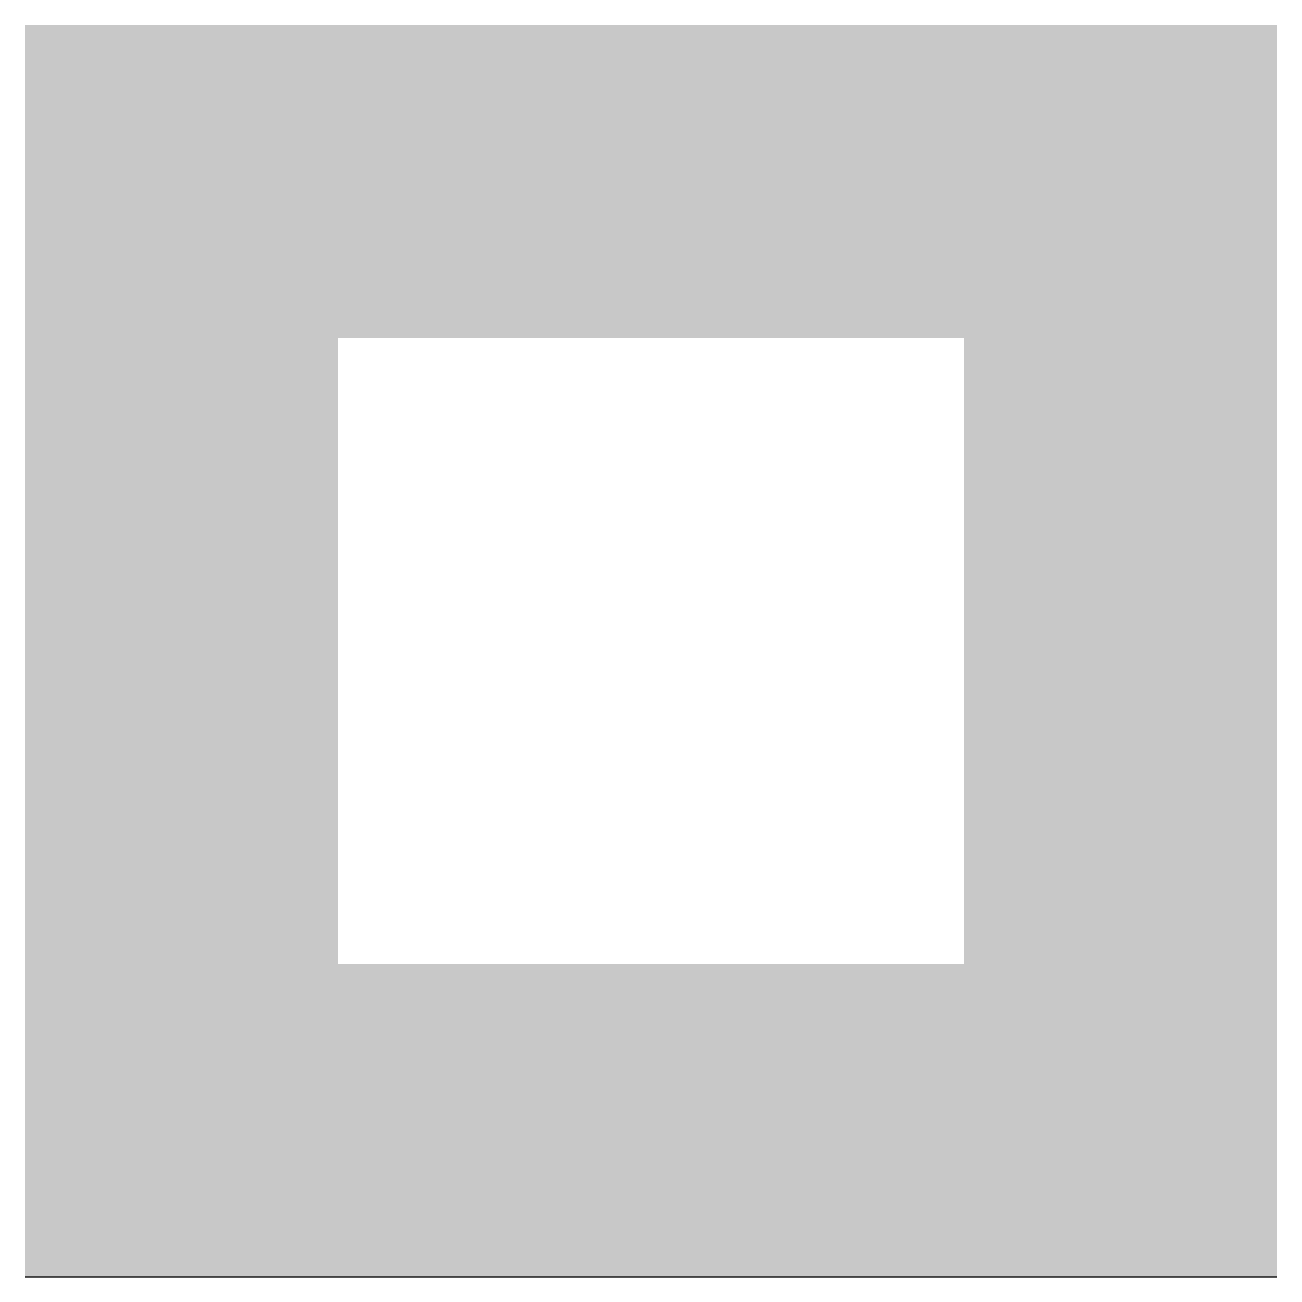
# Model space of a CAD drawing. Header units: metres. Extents: x 1000000 to 1000020, y 500000 to 500020.
import ezdxf

# ---------------------------------------------------------------- set-up
doc = ezdxf.new("R2010")
doc.units = ezdxf.units.M

msp = doc.modelspace()

# ---------------------------------------------------------------- hatches: boundary and pattern name
h = msp.add_hatch(color=2)
h.paths.add_polyline_path([(1000000, 500000), (1000020, 500000), (1000020, 500020), (1000000, 500020)])
h.paths.add_polyline_path([(1000005, 500005), (1000015, 500005), (1000015, 500015), (1000005, 500015)], flags=16)

# ---------------------------------------------------------------- linework, layer by layer
at = {"color": 2}
msp.add_line((1000000, 500000), (1000020, 500000), dxfattribs=at)

doc.saveas('drawing.dxf')
